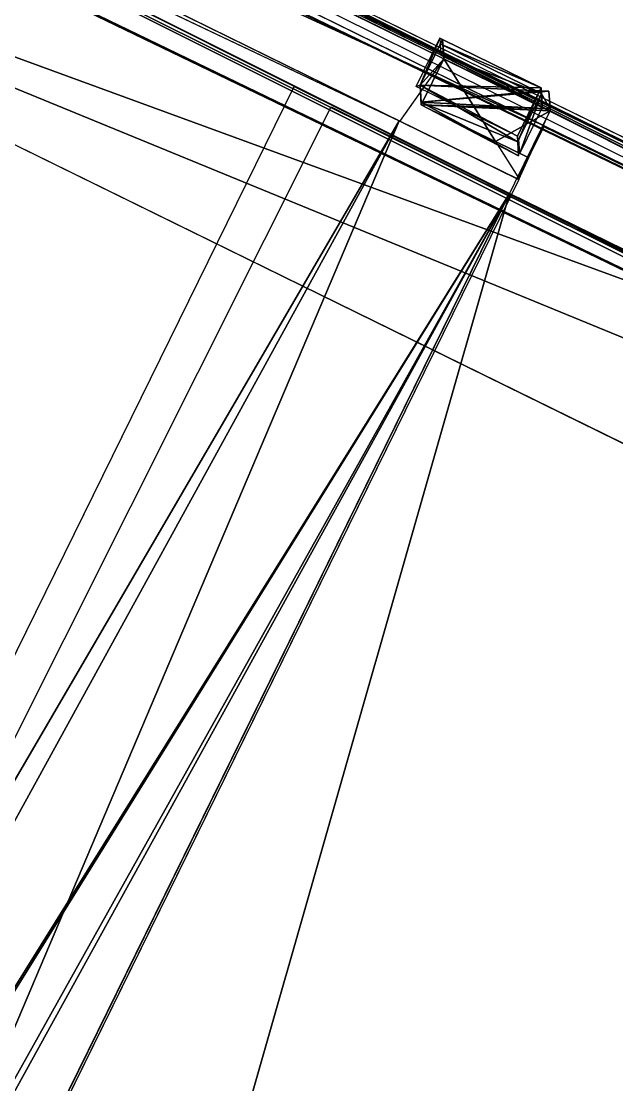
# Model space of a CAD drawing. Extents: x -273 to 66, y -64 to 315.
# Drawn here: x -13.026 to -11.626, y -1.338 to 1.164 of the extents above; entities that cross this region are included whole.
import ezdxf

# ---------------------------------------------------------------- set-up
doc = ezdxf.new("R2010")
doc.units = 0
doc.header["$MEASUREMENT"] = 0
doc.layers.get('0').update_dxf_attribs({"color": 13, "linetype": 'CONTINUOUS'})

# ---------------------------------------------------------------- blocks, each defined once
blk = doc.blocks.new('HOUSE')
at = {"color": 0}
for p, q in [((-43.873, 623.837, -107.132), (41.484, 623.947, -108.091)), ((-43.862, 623.667, -102.228), (41.495, 623.778, -103.187)), ((118.094, 622.639, -108.362), (-89.19, 623.491, -108.362)), ((-43.796, 622.609, -71.546), (136.592, 623.644, -71.546)), ((126.817, 623.588, -68.536), (-43.796, 622.609, -68.536)), ((11.513, 623.491, -116.763), (-24.878, 623.491, -116.641)), ((-24.878, 623.491, -108.375), (11.513, 623.491, -108.375)), ((11.513, 623.491, -108.375), (10.905, 619.79, -108.375)), ((11.363, 623.471, -162.998), (16.863, 623.471, -162.998)), ((11.513, 623.471, -184.902), (11.363, 623.471, -184.902)), ((11.363, 623.471, -184.902), (11.363, 623.471, -162.998)), ((11.363, 623.471, -118.747), (16.863, 623.471, -118.747)), ((11.363, 623.471, -162.998), (16.863, 623.471, -162.998)), ((11.363, 623.471, -162.998), (11.363, 623.471, -118.747)), ((11.513, 623.471, -184.902), (11.363, 623.471, -184.902)), ((11.363, 620.846, -184.902), (11.363, 623.471, -184.902)), ((11.492, 623.492, -106.559), (11.513, 623.491, -108.375)), ((11.492, 623.492, -106.559), (11.513, 623.491, -106.558)), ((17.281, 623.491, -116.782), (11.513, 620.979, -119.17)), ((17.281, 623.491, -116.782), (11.513, 620.979, -119.17)), ((11.513, 623.491, -108.375), (17.281, 623.491, -108.375)), ((11.513, 623.491, -108.375), (13.889, 622.014, -108.375)), ((11.513, 623.491, -108.375), (11.513, 620.979, -108.375)), ((11.513, 623.491, -108.375), (11.513, 623.491, -116.763)), ((11.513, 623.491, -116.763), (11.513, 623.491, -184.902)), ((11.513, 623.491, -184.902), (11.513, 623.471, -184.902)), ((17.281, 623.491, -116.782), (11.513, 623.491, -116.763)), ((11.513, 623.491, -108.375), (11.513, 623.491, -116.763)), ((11.513, 623.491, -108.375), (17.281, 623.491, -108.375)), ((11.513, 623.491, -106.558), (11.513, 623.491, -108.375)), ((11.513, 623.491, -106.558), (17.281, 623.491, -106.455)), ((11.513, 623.491, -108.375), (17.281, 623.491, -108.375)), ((11.513, 623.491, -108.375), (13.889, 622.014, -108.375)), ((11.513, 623.491, -108.375), (11.513, 620.979, -108.375)), ((11.513, 623.491, -106.558), (11.513, 623.491, -108.375)), ((11.513, 623.491, -108.375), (11.513, 623.491, -116.763)), ((16.863, 623.471, -184.902), (11.513, 623.471, -184.902)), ((11.513, 623.471, -184.902), (11.513, 620.979, -184.902)), ((11.513, 623.471, -184.902), (11.513, 620.979, -184.902)), ((11.513, 623.471, -184.902), (11.513, 620.979, -184.902)), ((16.863, 623.471, -184.902), (11.513, 623.471, -184.902)), ((11.513, 620.979, -184.902), (16.863, 623.309, -184.902)), ((11.513, 620.979, -184.902), (16.863, 623.309, -184.902)), ((11.513, 620.979, -184.902), (16.863, 623.309, -184.902)), ((17.281, 623.491, -108.375), (13.889, 622.014, -108.375)), ((17.281, 623.491, -108.375), (13.889, 622.014, -108.375)), ((17.281, 623.491, -108.375), (13.889, 622.014, -108.375)), ((16.863, 623.309, -184.902), (17.281, 623.491, -184.902)), ((16.863, 623.471, -162.998), (16.863, 623.471, -184.902)), ((16.863, 623.309, -184.902), (16.863, 623.471, -184.902)), ((16.863, 623.471, -162.998), (16.863, 623.471, -184.902)), ((16.863, 620.979, -162.998), (16.863, 623.471, -162.998)), ((17.301, 623.471, -118.747), (16.863, 623.471, -162.998)), ((16.863, 623.471, -162.998), (16.863, 623.471, -118.747)), ((16.863, 623.471, -118.747), (17.301, 623.471, -118.747)), ((16.863, 623.471, -118.747), (16.863, 623.471, -108.811)), ((16.863, 623.471, -108.811), (16.863, 623.471, -108.458)), ((16.863, 623.471, -108.458), (16.863, 620.979, -108.458)), ((16.863, 620.979, -162.998), (16.863, 623.471, -162.998)), ((16.863, 623.471, -162.998), (16.863, 623.471, -118.747)), ((16.863, 623.471, -162.998), (16.863, 623.471, -118.747)), ((16.863, 623.309, -184.902), (16.863, 623.471, -184.902)), ((118.094, 622.639, -108.811), (16.863, 623.471, -108.811)), ((16.863, 623.471, -118.747), (16.863, 623.471, -108.811)), ((16.863, 623.471, -118.747), (112.643, 622.684, -118.747)), ((16.863, 620.846, -184.902), (16.863, 623.309, -184.902)), ((16.863, 620.846, -184.902), (16.863, 623.309, -184.902)), ((17.285, 623.488, -110.112), (17.281, 623.491, -108.375)), ((17.281, 623.491, -116.782), (17.281, 623.491, -108.375)), ((17.281, 620.979, -108.375), (17.281, 623.491, -108.375)), ((17.281, 623.491, -116.782), (17.281, 623.491, -108.375)), ((17.281, 623.491, -108.375), (17.281, 623.491, -106.455)), ((17.281, 623.491, -108.375), (21.718, 623.454, -108.395)), ((17.281, 623.491, -108.375), (21.718, 623.454, -108.375)), ((17.301, 623.471, -118.747), (17.285, 623.488, -110.112)), ((17.394, 619.79, -110.1), (17.285, 623.488, -110.112)), ((17.352, 622.685, -110.777), (-88.23, 622.685, -112.389)), ((111.719, 622.639, -108.811), (17.295, 622.639, -110.502)), ((17.295, 622.639, -110.502), (17.295, 502.773, -110.495)), ((112.634, 622.685, -108.787), (17.352, 622.685, -110.777)), ((17.352, 619.79, -110.777), (17.352, 622.685, -110.777)), ((13.889, 622.014, -108.375), (11.513, 620.979, -108.375)), ((13.889, 622.014, -108.375), (11.513, 620.979, -108.375)), ((13.889, 622.014, -108.375), (11.513, 620.979, -108.375)), ((13.889, 622.014, -108.375), (15.554, 620.979, -108.375)), ((13.889, 622.014, -108.375), (15.554, 620.979, -108.375)), ((16.863, 620.846, -184.902), (11.363, 620.846, -184.902)), ((16.863, 620.846, -184.902), (11.513, 620.979, -184.902)), ((16.863, 620.846, -184.902), (11.513, 620.979, -184.902)), ((11.513, 620.979, -108.458), (16.863, 620.846, -108.458)), ((11.513, 620.979, -119.17), (11.513, 620.979, -108.458)), ((11.513, 620.979, -184.902), (11.513, 620.979, -119.17)), ((11.513, 620.979, -119.17), (11.513, 620.979, -108.458)), ((11.513, 620.979, -108.458), (11.513, 620.979, -108.375)), ((16.863, 620.846, -184.902), (11.513, 620.979, -184.902)), ((11.513, 620.979, -184.902), (11.513, 620.979, -119.17)), ((11.513, 620.979, -184.902), (11.513, 620.979, -119.17)), ((11.513, 620.979, -119.17), (11.513, 620.979, -108.458)), ((11.513, 620.979, -108.458), (11.513, 620.979, -108.375)), ((11.513, 620.979, -108.375), (15.554, 620.979, -108.375)), ((15.554, 620.979, -108.375), (17.281, 620.979, -108.375)), ((15.554, 620.979, -108.375), (17.281, 619.905, -108.375)), ((15.554, 620.979, -108.375), (17.281, 620.979, -108.375)), ((16.863, 620.846, -162.998), (16.863, 620.979, -162.998)), ((16.863, 620.979, -108.458), (16.863, 620.979, -162.998)), ((16.863, 620.846, -162.998), (16.863, 620.846, -184.902)), ((16.863, 620.846, -162.998), (16.863, 620.846, -184.902)), ((16.863, 620.846, -108.458), (16.863, 620.846, -162.998)), ((17.281, 619.905, -108.375), (17.281, 620.979, -108.375)), ((-88.23, 619.79, -112.389), (17.352, 619.79, -110.777)), ((-81.778, 618.536, -112.239), (10.905, 619.79, -110.24)), ((10.905, 619.79, -110.1), (10.905, 619.79, -108.375)), ((10.905, 619.79, -110.24), (10.905, 619.79, -110.1)), ((17.394, 619.79, -110.1), (10.905, 619.79, -110.1)), ((10.905, 619.79, -110.24), (17.394, 619.79, -110.1)), ((10.905, 619.79, -110.24), (17.394, 619.79, -110.1)), ((17.394, 619.79, -110.1), (17.394, 502.773, -110.1)), ((46.144, 618.789, -108.38), (-44.344, 619.464, -108.063)), ((-44.33, 619.253, -101.935), (46.157, 618.577, -102.252)), ((132.963, 619.243, -72.695), (-44.257, 618.092, -72.695)), ((5.57, 502.773, -112.415), (5.57, 619.008, -112.415)), ((5.57, 619.008, -112.415), (17.281, 619.008, -108.375)), ((17.281, 619.008, -108.375), (17.281, 369.177, -108.375)), ((112.657, 619.008, -108.375), (17.281, 619.008, -108.375)), ((17.281, 619.008, -108.375), (17.281, 369.177, -108.375)), ((5.57, 368.738, -112.415), (7.618, 618.956, -108.811)), ((7.618, 618.956, -108.811), (46.146, 618.75, -107.261)), ((-43.788, 610.942, -68.241), (144.441, 610.943, -68.569))]:
    blk.add_line(p, q, dxfattribs=at)
at = {"color": 17}
for p, q in [((17.281, 623.491, -184.902), (17.281, 623.491, -116.782)), ((-44.257, 618.092, -68.285), (136.584, 619.267, -68.285))]:
    blk.add_line(p, q, dxfattribs=at)
mesh = blk.add_polyface(dxfattribs=at)
corners = [(144.441, 610.943, -68.569), (144.441, 623.588, -68.536), (-43.788, 610.942, -68.241), (-43.788, 630.93, -68.188), (-43.788, 622.494, -68.21), (144.441, 630.931, -68.516)]
mesh.append_faces([[corners[k] for k in face] for face in [(2, 3, 4)]], dxfattribs={"vtx0": -1, "color": 17})
mesh.append_faces([[corners[k] for k in face] for face in [(3, 2, 5), (5, 2, 1)]], dxfattribs={"vtx0": -1, "vtx1": -1, "color": 17})
mesh.append_faces([[corners[k] for k in face] for face in [(0, 1, 2)]], dxfattribs={"vtx1": -1, "color": 17})
mesh = blk.add_polyface(dxfattribs=at)
corners = [(-43.873, 623.837, -107.132), (41.495, 623.778, -103.187), (41.484, 623.947, -108.091), (-43.871, 623.818, -106.579), (-43.863, 623.687, -102.782), (-43.862, 623.667, -102.228)]
mesh.append_faces([[corners[k] for k in face] for face in [(0, 1, 2), (1, 4, 5)]], dxfattribs={"vtx0": -1, "color": 17})
mesh.append_faces([[corners[k] for k in face] for face in [(1, 0, 3), (1, 3, 4)]], dxfattribs={"vtx0": -1, "vtx2": -1, "color": 17})
at = {"color": 0}
mesh = blk.add_polyface(dxfattribs=at)
corners = [(136.592, 623.644, -68.536), (-43.796, 622.609, -71.546), (136.592, 623.644, -71.546), (-43.796, 622.609, -68.536), (126.817, 623.588, -68.536)]
mesh.append_faces([[corners[k] for k in face] for face in [(0, 1, 2), (3, 0, 4)]], dxfattribs={"vtx0": -1, "color": 0})
mesh.append_faces([[corners[k] for k in face] for face in [(1, 0, 3)]], dxfattribs={"vtx0": -1, "vtx1": -1, "color": 0})
at = {"color": 17}
mesh = blk.add_polyface(dxfattribs=at)
corners = [(-24.878, 623.491, -116.641), (11.513, 623.491, -108.375), (11.513, 623.491, -116.763), (-24.878, 623.491, -108.375)]
mesh.append_faces([[corners[k] for k in face] for face in [(0, 1, 2), (1, 0, 3)]], dxfattribs={"vtx0": -1, "color": 17})
mesh = blk.add_polyface(dxfattribs=at)
corners = [(11.363, 623.471, -162.998), (11.513, 623.471, -184.902), (11.363, 623.471, -184.902), (16.863, 623.471, -184.902), (16.863, 623.471, -162.998)]
mesh.append_faces([[corners[k] for k in face] for face in [(0, 1, 2), (3, 0, 4)]], dxfattribs={"vtx0": -1, "color": 17})
mesh.append_faces([[corners[k] for k in face] for face in [(1, 0, 3)]], dxfattribs={"vtx0": -1, "vtx1": -1, "color": 17})
mesh = blk.add_polyface(dxfattribs=at)
corners = [(11.363, 623.471, -118.747), (16.863, 623.471, -162.998), (11.363, 623.471, -162.998), (16.863, 623.471, -118.747)]
mesh.append_faces([[corners[k] for k in face] for face in [(0, 1, 2), (1, 0, 3)]], dxfattribs={"vtx0": -1, "color": 17})
at = {"color": 0}
mesh = blk.add_polyface(dxfattribs=at)
corners = [(11.363, 620.846, -184.902), (11.513, 620.979, -184.902), (16.863, 620.846, -184.902), (11.363, 623.471, -184.902), (11.513, 623.471, -184.902)]
mesh.append_faces([[corners[k] for k in face] for face in [(0, 1, 2), (1, 3, 4)]], dxfattribs={"vtx0": -1, "color": 0})
mesh.append_faces([[corners[k] for k in face] for face in [(1, 0, 3)]], dxfattribs={"vtx0": -1, "vtx2": -1, "color": 0})
mesh = blk.add_polyface(dxfattribs=at)
corners = [(11.513, 623.491, -106.558), (11.513, 623.491, -108.375), (11.492, 623.492, -106.559)]
mesh.append_faces([[corners[k] for k in face] for face in [(0, 1, 2)]], dxfattribs={"color": 0})
mesh = blk.add_polyface(dxfattribs=at)
corners = [(11.513, 620.979, -108.458), (17.281, 623.491, -116.782), (11.513, 620.979, -119.17), (17.281, 623.491, -108.375), (11.513, 620.979, -108.375), (13.889, 622.014, -108.375)]
mesh.append_faces([[corners[k] for k in face] for face in [(0, 1, 2), (3, 4, 5)]], dxfattribs={"vtx0": -1, "color": 0})
mesh.append_faces([[corners[k] for k in face] for face in [(1, 0, 3)]], dxfattribs={"vtx0": -1, "vtx1": -1, "color": 0})
mesh.append_faces([[corners[k] for k in face] for face in [(3, 0, 4)]], dxfattribs={"vtx0": -1, "vtx2": -1, "color": 0})
mesh = blk.add_polyface(dxfattribs=at)
corners = [(11.513, 620.979, -119.17), (16.863, 623.309, -184.902), (11.513, 620.979, -184.902), (17.281, 623.491, -184.902), (17.281, 623.491, -116.782)]
mesh.append_faces([[corners[k] for k in face] for face in [(0, 1, 2), (3, 0, 4)]], dxfattribs={"vtx0": -1, "color": 0})
mesh.append_faces([[corners[k] for k in face] for face in [(1, 0, 3)]], dxfattribs={"vtx0": -1, "vtx1": -1, "color": 0})
mesh = blk.add_polyface(dxfattribs=at)
corners = [(17.281, 623.491, -108.375), (11.513, 623.491, -108.375), (13.889, 622.014, -108.375)]
mesh.append_faces([[corners[k] for k in face] for face in [(0, 1, 2)]], dxfattribs={"color": 0})
mesh = blk.add_polyface(dxfattribs=at)
corners = [(11.513, 620.979, -184.902), (11.513, 620.979, -119.17), (11.513, 620.979, -108.458), (11.513, 623.491, -108.375), (11.513, 620.979, -108.375), (11.513, 623.471, -184.902), (11.513, 623.491, -116.763), (11.513, 623.491, -184.902)]
mesh.append_faces([[corners[k] for k in face] for face in [(3, 2, 4)]], dxfattribs={"vtx0": -1, "color": 0})
mesh.append_faces([[corners[k] for k in face] for face in [(0, 3, 5)]], dxfattribs={"vtx0": -1, "vtx1": -1, "color": 0})
mesh.append_faces([[corners[k] for k in face] for face in [(2, 3, 0)]], dxfattribs={"vtx0": -1, "vtx1": -1, "vtx2": -1, "color": 0})
mesh.append_faces([[corners[k] for k in face] for face in [(5, 3, 6)]], dxfattribs={"vtx0": -1, "vtx2": -1, "color": 0})
mesh.append_faces([[corners[k] for k in face] for face in [(7, 5, 6)]], dxfattribs={"vtx1": -1, "color": 0})
mesh.append_faces([[corners[k] for k in face] for face in [(0, 1, 2)]], dxfattribs={"vtx2": -1, "color": 0})
at = {"color": 17}
mesh = blk.add_polyface(dxfattribs=at)
corners = [(11.513, 623.491, -116.763), (17.281, 623.491, -108.375), (17.281, 623.491, -116.782), (11.513, 623.491, -108.375)]
mesh.append_faces([[corners[k] for k in face] for face in [(0, 1, 2), (1, 0, 3)]], dxfattribs={"vtx0": -1, "color": 17})
at = {"color": 0}
mesh = blk.add_polyface(dxfattribs=at)
corners = [(11.513, 623.491, -106.558), (17.281, 623.491, -108.375), (11.513, 623.491, -108.375), (17.281, 623.491, -106.455)]
mesh.append_faces([[corners[k] for k in face] for face in [(0, 1, 2), (1, 0, 3)]], dxfattribs={"vtx0": -1, "color": 0})
mesh = blk.add_polyface(dxfattribs=at)
corners = [(13.889, 622.014, -108.375), (11.513, 623.491, -108.375), (11.513, 620.979, -108.375)]
mesh.append_faces([[corners[k] for k in face] for face in [(0, 1, 2)]], dxfattribs={"color": 0})
mesh = blk.add_polyface(dxfattribs=at)
corners = [(16.863, 623.471, -184.902), (11.513, 620.979, -184.902), (11.513, 623.471, -184.902), (16.863, 623.309, -184.902)]
mesh.append_faces([[corners[k] for k in face] for face in [(0, 1, 2), (1, 0, 3)]], dxfattribs={"vtx0": -1, "color": 0})
mesh = blk.add_polyface(dxfattribs=at)
corners = [(16.863, 620.846, -184.902), (11.513, 620.979, -184.902), (16.863, 623.309, -184.902)]
mesh.append_faces([[corners[k] for k in face] for face in [(0, 1, 2)]], dxfattribs={"color": 0})
mesh = blk.add_polyface(dxfattribs=at)
corners = [(15.554, 620.979, -108.375), (17.281, 623.491, -108.375), (13.889, 622.014, -108.375), (17.281, 620.979, -108.375)]
mesh.append_faces([[corners[k] for k in face] for face in [(0, 1, 2), (1, 0, 3)]], dxfattribs={"vtx0": -1, "color": 0})
at = {"color": 17}
mesh = blk.add_polyface(dxfattribs=at)
corners = [(16.863, 623.309, -184.902), (16.863, 620.846, -162.998), (16.863, 620.846, -184.902), (16.863, 620.979, -162.998), (16.863, 623.471, -162.998), (16.863, 623.471, -184.902)]
mesh.append_faces([[corners[k] for k in face] for face in [(0, 1, 2), (4, 0, 5)]], dxfattribs={"vtx0": -1, "color": 17})
mesh.append_faces([[corners[k] for k in face] for face in [(1, 0, 3), (3, 0, 4)]], dxfattribs={"vtx0": -1, "vtx1": -1, "color": 17})
at = {"color": 0}
mesh = blk.add_polyface(dxfattribs=at)
corners = [(17.301, 623.471, -118.747), (16.863, 623.471, -162.998), (16.863, 623.471, -118.747)]
mesh.append_faces([[corners[k] for k in face] for face in [(0, 1, 2)]], dxfattribs={"color": 0})
at = {"color": 17}
mesh = blk.add_polyface(dxfattribs=at)
corners = [(16.863, 623.471, -162.998), (16.863, 620.979, -108.458), (16.863, 620.979, -162.998), (16.863, 623.471, -108.458), (16.863, 623.471, -118.747), (16.863, 623.471, -108.811)]
mesh.append_faces([[corners[k] for k in face] for face in [(0, 1, 2), (3, 4, 5)]], dxfattribs={"vtx0": -1, "color": 17})
mesh.append_faces([[corners[k] for k in face] for face in [(1, 0, 3)]], dxfattribs={"vtx0": -1, "vtx1": -1, "color": 17})
mesh.append_faces([[corners[k] for k in face] for face in [(3, 0, 4)]], dxfattribs={"vtx0": -1, "vtx2": -1, "color": 17})
mesh = blk.add_polyface(dxfattribs=at)
corners = [(118.094, 622.639, -108.811), (112.643, 622.684, -118.747), (118.094, 622.639, -118.747), (16.863, 623.471, -118.747), (16.863, 623.471, -108.811)]
mesh.append_faces([[corners[k] for k in face] for face in [(0, 1, 2), (3, 0, 4)]], dxfattribs={"vtx0": -1, "color": 17})
mesh.append_faces([[corners[k] for k in face] for face in [(1, 0, 3)]], dxfattribs={"vtx0": -1, "vtx1": -1, "color": 17})
at = {"color": 0}
mesh = blk.add_polyface(dxfattribs=at)
corners = [(21.718, 623.454, -108.375), (21.718, 623.454, -108.395), (17.281, 623.491, -108.375)]
mesh.append_faces([[corners[k] for k in face] for face in [(0, 1, 2)]], dxfattribs={"color": 0})
mesh = blk.add_polyface(dxfattribs=at)
corners = [(17.352, 622.685, -110.777), (-88.23, 619.79, -112.389), (-88.23, 622.685, -112.389), (17.352, 619.79, -110.777)]
mesh.append_faces([[corners[k] for k in face] for face in [(0, 1, 2), (1, 0, 3)]], dxfattribs={"vtx0": -1, "color": 0})
mesh = blk.add_polyface(dxfattribs=at)
corners = [(15.554, 620.979, -108.375), (13.889, 622.014, -108.375), (11.513, 620.979, -108.375)]
mesh.append_faces([[corners[k] for k in face] for face in [(0, 1, 2)]], dxfattribs={"color": 0})
mesh = blk.add_polyface(dxfattribs=at)
corners = [(16.863, 620.846, -162.998), (11.513, 620.979, -184.902), (16.863, 620.846, -184.902), (11.513, 620.979, -119.17), (16.863, 620.846, -108.458), (11.513, 620.979, -108.458)]
mesh.append_faces([[corners[k] for k in face] for face in [(0, 1, 2), (3, 4, 5)]], dxfattribs={"vtx0": -1, "color": 0})
mesh.append_faces([[corners[k] for k in face] for face in [(1, 0, 3)]], dxfattribs={"vtx0": -1, "vtx1": -1, "color": 0})
mesh.append_faces([[corners[k] for k in face] for face in [(3, 0, 4)]], dxfattribs={"vtx0": -1, "vtx2": -1, "color": 0})
mesh = blk.add_polyface(dxfattribs=at)
corners = [(17.281, 619.905, -108.375), (17.281, 620.979, -108.375), (15.554, 620.979, -108.375)]
mesh.append_faces([[corners[k] for k in face] for face in [(0, 1, 2)]], dxfattribs={"color": 0})
mesh = blk.add_polyface(dxfattribs=at)
corners = [(-87.645, 619.438, -112.366), (-89.942, 580.831, -112.415), (-89.942, 619.79, -112.415), (-89.942, 578.486, -112.415), (-89.942, 502.773, -112.415), (-87.641, 619.414, -112.366), (2.57, 502.773, -110.42), (-81.778, 618.536, -112.239), (10.905, 619.79, -110.24), (5.57, 502.773, -110.355), (17.394, 502.773, -110.1), (17.394, 619.79, -110.1)]
mesh.append_faces([[corners[k] for k in face] for face in [(0, 1, 2), (10, 8, 11)]], dxfattribs={"vtx0": -1, "color": 0})
mesh.append_faces([[corners[k] for k in face] for face in [(1, 0, 3), (3, 0, 4), (4, 5, 6), (6, 8, 9), (9, 8, 10)]], dxfattribs={"vtx0": -1, "vtx1": -1, "color": 0})
mesh.append_faces([[corners[k] for k in face] for face in [(4, 0, 5), (6, 5, 7), (6, 7, 8)]], dxfattribs={"vtx0": -1, "vtx2": -1, "color": 0})
mesh = blk.add_polyface(dxfattribs=at)
corners = [(17.394, 619.79, -110.1), (10.905, 619.79, -110.24), (10.905, 619.79, -110.1)]
mesh.append_faces([[corners[k] for k in face] for face in [(0, 1, 2)]], dxfattribs={"color": 0})
mesh = blk.add_polyface(dxfattribs=at)
corners = [(46.146, 618.75, -107.261), (-44.344, 619.464, -108.063), (46.144, 618.789, -108.38), (-44.33, 619.253, -101.935), (46.157, 618.577, -102.252)]
mesh.append_faces([[corners[k] for k in face] for face in [(0, 1, 2), (3, 0, 4)]], dxfattribs={"vtx0": -1, "color": 0})
mesh.append_faces([[corners[k] for k in face] for face in [(1, 0, 3)]], dxfattribs={"vtx0": -1, "vtx1": -1, "color": 0})
at = {"color": 17}
mesh = blk.add_polyface(dxfattribs=at)
corners = [(-44.257, 618.092, -68.285), (132.963, 619.243, -72.695), (-44.257, 618.092, -72.695), (136.584, 619.267, -68.285), (136.584, 619.267, -72.695)]
mesh.append_faces([[corners[k] for k in face] for face in [(0, 1, 2), (1, 3, 4)]], dxfattribs={"vtx0": -1, "color": 17})
mesh.append_faces([[corners[k] for k in face] for face in [(3, 1, 0)]], dxfattribs={"vtx0": -1, "vtx1": -1, "color": 17})
at = {"color": 0}
mesh = blk.add_polyface(dxfattribs=at)
corners = [(17.281, 619.008, -108.375), (5.57, 502.773, -112.415), (5.57, 619.008, -112.415), (5.57, 500.427, -112.415), (5.57, 397.223, -112.415), (5.57, 369.096, -112.415), (17.281, 369.177, -108.375), (17.281, 369.096, -108.375)]
mesh.append_faces([[corners[k] for k in face] for face in [(0, 1, 2)]], dxfattribs={"vtx0": -1, "color": 0})
mesh.append_faces([[corners[k] for k in face] for face in [(1, 0, 3), (3, 0, 4), (4, 0, 5)]], dxfattribs={"vtx0": -1, "vtx1": -1, "color": 0})
mesh.append_faces([[corners[k] for k in face] for face in [(5, 0, 6)]], dxfattribs={"vtx0": -1, "vtx2": -1, "color": 0})
mesh.append_faces([[corners[k] for k in face] for face in [(7, 5, 6)]], dxfattribs={"vtx1": -1, "color": 0})
mesh = blk.add_polyface(dxfattribs=at)
corners = [(138.781, 619.008, -108.375), (137.144, 502.773, -108.375), (137.144, 619.008, -108.375), (138.781, 468.63, -108.375), (138.781, 369.177, -108.375), (17.281, 619.008, -108.375), (62.288, 369.177, -108.375), (17.281, 369.177, -108.375), (112.657, 619.008, -108.375), (70.511, 369.177, -108.375), (132.367, 619.008, -108.375), (137.13, 619.008, -108.375)]
mesh.append_faces([[corners[k] for k in face] for face in [(0, 1, 2), (5, 6, 7), (1, 10, 11)]], dxfattribs={"vtx0": -1, "color": 0})
mesh.append_faces([[corners[k] for k in face] for face in [(6, 8, 9), (9, 8, 4)]], dxfattribs={"vtx0": -1, "vtx1": -1, "color": 0})
mesh.append_faces([[corners[k] for k in face] for face in [(4, 10, 1)]], dxfattribs={"vtx0": -1, "vtx1": -1, "vtx2": -1, "color": 0})
mesh.append_faces([[corners[k] for k in face] for face in [(1, 0, 3), (1, 3, 4), (6, 5, 8), (4, 8, 10)]], dxfattribs={"vtx0": -1, "vtx2": -1, "color": 0})

msp = doc.modelspace()

# ---------------------------------------------------------------- block references
at = {"color": 0, "extrusion": (0.000762142, -0.012594, 0.99992), "xscale": 0.04822487279999959, "yscale": 0.04822487279999978, "zscale": 0.04822487279999997, "rotation": 333.8344898806029}
msp.add_blockref('HOUSE', (-25.7921, -25.6203, 8.858), dxfattribs=at)

# ---------------------------------------------------------------- meshes
at = {"color": 0}
mesh = msp.add_polyface(dxfattribs=at)
corners = [(-11.1723, 51.3911), (-15.2857, 5.3929), (-15.6208, 62.1668), (-12.5481, 10.5911), (-1.9859, 5.0285), (-5.9667, 40.96), (-0.0307, 30.9266), (6.6056, 21.342), (-17.7059, -21.119), (-19.2898, 73.2322), (-6.7596, -0.1829), (-27.4815, 315.3231), (-25.4301, 130.899), (-25.8572, 119.249), (-24.1735, 142.4889), (-22.0938, 153.9597), (-11.9732, 146.4238), (47.0091, 60.1141), (49.4159, 53.7966), (66.3884, 0.2595), (-11.7553, 75.0548), (-9.4323, 67.3785), (-6.6671, 59.8503), (-3.4689, 52.4955), (-2.869, 49.7266), (-1.9425, 47.0492), (-0.7025, 44.5018), (0.833, 42.1208), (2.6421, 39.9405), (4.6989, 37.9921), (6.9738, 36.3034), (9.4342, 34.8988), (12.0449, 33.7984), (14.7685, 33.0179), (17.5657, 32.5686), (20.3967, 32.4568), (-273.2204, 45.101), (3.0636, -64.3076), (-25.4525, 107.5982), (-24.2181, 96.0059), (-22.1604, 84.5311), (-8.557, -25.9606), (-3.8712, -18.3499), (1.1316, -21.4301), (13.8126, -0.8333), (17.1776, 14.297), (23.42, 26.3375), (-16.073, 122.743), (-16.4903, 106.7151), (-16.5148, 114.7351), (-15.9997, 98.7101), (-15.1666, 130.7117), (-15.0446, 90.7471), (-13.7984, 138.6142), (-13.6282, 82.8531)]
mesh.append_faces([[corners[k] for k in face] for face in [(4, 6, 7), (8, 1, 10), (34, 17, 35), (47, 48, 49)]], dxfattribs={"vtx0": -1, "color": 0})
mesh.append_faces([[corners[k] for k in face] for face in [(0, 1, 2), (1, 0, 3), (3, 0, 4), (2, 8, 9), (12, 11, 14), (14, 11, 15), (15, 11, 16), (17, 11, 18), (20, 17, 21), (21, 17, 22), (22, 17, 23), (23, 17, 24), (24, 17, 25), (25, 17, 26), (26, 17, 27), (27, 17, 28), (28, 17, 29), (29, 17, 30), (30, 17, 31), (31, 17, 32), (32, 17, 33), (33, 17, 34), (36, 8, 37), (38, 36, 13), (37, 44, 19), (48, 47, 50), (50, 51, 52), (52, 53, 54), (54, 16, 20)]], dxfattribs={"vtx0": -1, "vtx1": -1, "color": 0})
mesh.append_faces([[corners[k] for k in face] for face in [(8, 2, 1), (16, 11, 17), (16, 17, 20), (8, 36, 38)]], dxfattribs={"vtx0": -1, "vtx1": -1, "vtx2": -1, "color": 0})
mesh.append_faces([[corners[k] for k in face] for face in [(4, 0, 5), (4, 5, 6), (11, 12, 13), (18, 11, 19), (13, 36, 11), (8, 38, 39), (8, 39, 40), (8, 40, 9), (37, 8, 41), (37, 41, 42), (37, 42, 43), (37, 43, 44), (19, 44, 45), (19, 45, 46), (19, 46, 18), (50, 47, 51), (52, 51, 53), (54, 53, 16)]], dxfattribs={"vtx0": -1, "vtx2": -1, "color": 0})
mesh = msp.add_polyface(dxfattribs=at)
corners = [(-25.4301, 130.899), (-25.4525, 107.5982), (-25.8572, 119.249), (-24.2181, 96.0059), (-24.1735, 142.4889), (-22.1604, 84.5311), (-22.0938, 153.9597), (-19.2898, 73.2322), (-16.073, 122.743), (-15.1666, 130.7117), (-13.7984, 138.6142), (-11.9732, 146.4238), (-16.5148, 114.7351), (-16.4903, 106.7151), (-15.6208, 62.1668), (-15.9997, 98.7101), (-15.0446, 90.7471), (-11.1723, 51.3911), (-13.6282, 82.8531), (-11.7553, 75.0548), (-9.4323, 67.3785), (-5.9667, 40.96), (-6.6671, 59.8503), (-3.4689, 52.4955), (-0.0307, 30.9266), (-2.869, 49.7266), (-1.9425, 47.0492), (-0.7025, 44.5018), (0.833, 42.1208), (6.6056, 21.342), (2.6421, 39.9405), (4.6989, 37.9921), (6.9738, 36.3034), (-12.5481, 10.5911), (-6.7596, -0.1829), (-15.2857, 5.3929), (-1.9859, 5.0285), (-3.8712, -18.3499), (1.1316, -21.4301), (13.8126, -0.8333), (9.4342, 34.8988), (12.0449, 33.7984), (14.7685, 33.0179), (17.1776, 14.297), (17.5657, 32.5686), (23.42, 26.3375), (20.3967, 32.4568), (47.0091, 60.1141), (49.4159, 53.7966), (-8.557, -25.9606), (-17.7059, -21.119)]
mesh.append_faces([[corners[k] for k in face] for face in [(0, 1, 2), (10, 6, 11), (33, 34, 35), (45, 47, 48), (34, 49, 50)]], dxfattribs={"vtx0": -1, "color": 0})
mesh.append_faces([[corners[k] for k in face] for face in [(1, 0, 3), (3, 4, 5), (5, 6, 7), (8, 6, 9), (9, 6, 10), (7, 13, 14), (13, 7, 12), (14, 16, 17), (17, 20, 21), (21, 23, 24), (24, 28, 29), (37, 36, 38), (38, 29, 39), (39, 42, 43), (43, 44, 45), (49, 34, 37)]], dxfattribs={"vtx0": -1, "vtx1": -1, "color": 0})
mesh.append_faces([[corners[k] for k in face] for face in [(7, 6, 8), (34, 36, 37), (39, 29, 32)]], dxfattribs={"vtx0": -1, "vtx1": -1, "vtx2": -1, "color": 0})
mesh.append_faces([[corners[k] for k in face] for face in [(3, 0, 4), (5, 4, 6), (7, 8, 12), (14, 13, 15), (14, 15, 16), (17, 16, 18), (17, 18, 19), (17, 19, 20), (21, 20, 22), (21, 22, 23), (24, 23, 25), (24, 25, 26), (24, 26, 27), (24, 27, 28), (29, 28, 30), (29, 30, 31), (29, 31, 32), (34, 33, 36), (38, 36, 29), (39, 32, 40), (39, 40, 41), (39, 41, 42), (43, 42, 44), (45, 44, 46), (45, 46, 47)]], dxfattribs={"vtx0": -1, "vtx2": -1, "color": 0})

doc.saveas('drawing.dxf')
